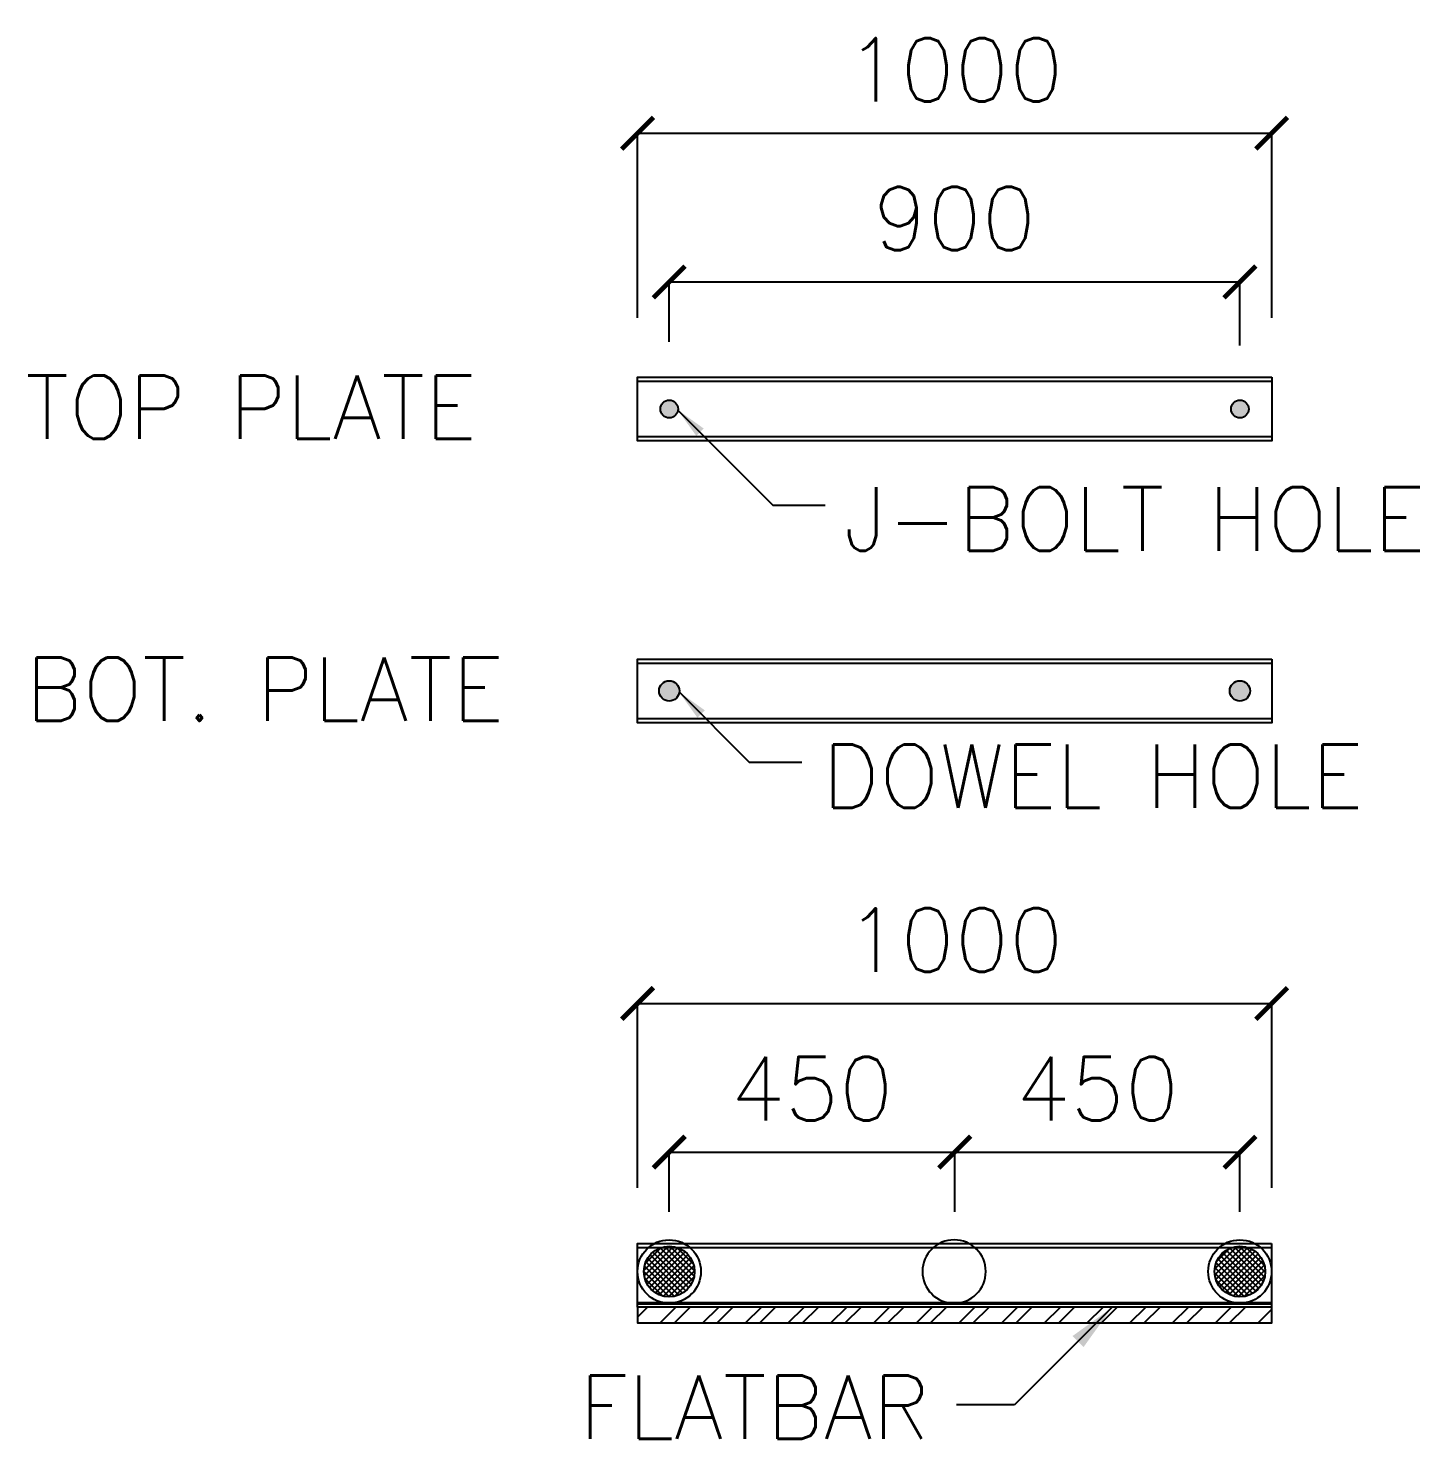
# Model space of a CAD drawing. Header units: inches. Extents: x 30 to 4248, y 12 to 9278.
# Drawn here: x 952 to 3146, y 7054 to 9278 of the extents above; entities that cross this region are included whole.
import ezdxf

# ---------------------------------------------------------------- set-up
doc = ezdxf.new("R2010")
doc.units = ezdxf.units.IN
doc.header["$MEASUREMENT"] = 0
doc.layers.get('Defpoints').update_dxf_attribs({"color": 36, "true_color": 0x703800})
for name, color, linetype in [('0-S1', 1, 'Continuous'), ('A-BAMBOO POLE', 2, 'Continuous'), ('A-DIMENSIONS', 30, 'Continuous'), ('A-Hatch', 8, 'Continuous'), ('A-Main Text', 3, 'Continuous'), ('A-Specifications', 2, 'Continuous'), ('AR-Bamboo Stud', 2, 'Continuous'), ('AR-Flatbar', 143, 'Continuous'), ('AR-FURNITURES', 9, 'Continuous'), ('AR-Panels', 4, 'Continuous'), ('AR-Timber Plate', 3, 'Continuous'), ('Screw Dowel', 140, 'Continuous'), ('Screw J-Bolt', 64, 'Continuous')]:
    doc.layers.add(name, color=color, linetype=linetype)
doc.layers.add('VP', color=7, linetype='Continuous', plot=False)
doc.styles.add('LEROY', font='simplex.shx')
doc.dimstyles.new('DIM100', dxfattribs={"dimscale": 0, "dimtxt": 220, "dimasz": 180, "dimexe": 220, "dimexo": 250, "dimgap": 1, "dimtad": 1, "dimtoh": 1, "dimlfac": 0.001, "dimzin": 1, "dimdsep": 46, "dimtxsty": 'LEROY', "dimblk1": 'ORIGIN', "dimblk2": 'ORIGIN', "dimsah": 1, "dimcen": 0.18, "dimclrd": 30, "dimclre": 30, "dimclrt": 7, "dimazin": 0, "dimtfac": 1, "dimtix": 1, "dimtmove": 1, "dimatfit": 3, "dimfxl": 1, "dimtvp": 1, "dimtolj": 2, "dimtzin": 0, "dimarcsym": 0})

# ---------------------------------------------------------------- blocks, each defined once
blk = doc.blocks.new('bps1')
at = {"layer": 'AR-FURNITURES'}
h = blk.add_hatch(dxfattribs=at)
h.set_pattern_fill('ANSI37', color=256, scale=2)
h.set_pattern_definition([(45, (0, 0), (-4.490128, 4.490128), []), (135, (0, 0), (-4.490128, -4.490128), [])])
edge = h.paths.add_edge_path()
edge.add_ellipse((30825.3, -11129.5), major_axis=(-28.3, 28.3), ratio=1, start_angle=0, end_angle=360, ccw=False)
at = {"layer": 'A-BAMBOO POLE', "linetype": 'Continuous'}
blk.add_circle((30825.3, -11129.5), 50, dxfattribs=at)
at = {"layer": 'AR-FURNITURES', "linetype": 'Continuous', "extrusion": (0, 0, -1)}
blk.add_ellipse((30825.3, -11129.5), major_axis=(-28.3, 28.3), ratio=1, start_param=2.356935, end_param=8.64012, dxfattribs=at)
blk = doc.blocks.new('bpns1')
at = {"layer": 'A-BAMBOO POLE', "linetype": 'Continuous'}
blk.add_circle((31425.3, -11129.1), 50, dxfattribs=at)
blk = doc.blocks.new('PANEL 1000A')
at = {"layer": 'AR-Timber Plate'}
blk.add_lwpolyline([(29910.3, -5824), (29910.3, -5736), (30910.3, -5736), (30910.3, -5824)], close=True, dxfattribs=at)
at = {"layer": 'VP'}
blk.add_lwpolyline([(29910.3, -5830), (29910.3, -5730), (30910.3, -5730), (30910.3, -5830)], close=True, dxfattribs=at)
at = {"layer": 'AR-Bamboo Stud', "rotation": 270}
for p in [(41089.8, 25039.3), (41989.8, 25039.3)]:
    blk.add_blockref('bps1', p, dxfattribs=at)
at = {"layer": 'AR-Bamboo Stud', "xscale": -1, "rotation": 90}
blk.add_blockref('bpns1', (19281.9, 25639.3), dxfattribs=at)
blk = doc.blocks.new('_ArchTick')
at = {"color": 0, "linetype": 'ByBlock', "const_width": 0.15}
blk.add_lwpolyline([(-0.5, -0.5), (0.5, 0.5)], dxfattribs=at)
blk = doc.blocks.new('*D30')
at = {"layer": 'A-DIMENSIONS', "color": 30, "transparency": 16777216}
for p, q in [((1962.6, 7412), (1962.6, 7506.3)), ((1962.6, 7506.3), (2412.9, 7506.3)), ((2412.9, 7412.1), (2412.9, 7506.3))]:
    blk.add_line(p, q, dxfattribs=at)
at = {"layer": 'Defpoints', "color": 0, "transparency": 16777216}
for p in [(2412.9, 7506.3), (1962.6, 7312), (2412.9, 7312.1)]:
    blk.add_point(p, dxfattribs=at)
at = {"layer": 'A-DIMENSIONS', "color": 30, "transparency": 16777216, "xscale": 50, "yscale": 50, "zscale": 50, "rotation": 180}
blk.add_blockref('_ArchTick', (1962.6, 7506.3), dxfattribs=at)
at = {"layer": 'A-DIMENSIONS', "color": 30, "transparency": 16777216, "xscale": 50, "yscale": 50, "zscale": 50}
blk.add_blockref('_ArchTick', (2412.9, 7506.3), dxfattribs=at)
at = {"layer": 'A-DIMENSIONS', "color": 3, "transparency": 16777216, "insert": (2187.7, 7606.3), "char_height": 100, "attachment_point": 5, "style": 'LEROY'}
blk.add_mtext('\\A2;450', dxfattribs=at)
blk = doc.blocks.new('*D31')
at = {"layer": 'A-DIMENSIONS', "color": 30, "transparency": 16777216}
for p, q in [((1912.7, 7450), (1912.7, 7740.8)), ((1912.7, 7740.8), (2912.7, 7740.8)), ((2912.7, 7450), (2912.7, 7740.8))]:
    blk.add_line(p, q, dxfattribs=at)
at = {"layer": 'Defpoints', "color": 0, "transparency": 16777216}
for p in [(2912.7, 7740.8), (1912.7, 7350), (2912.7, 7350)]:
    blk.add_point(p, dxfattribs=at)
at = {"layer": 'A-DIMENSIONS', "color": 30, "transparency": 16777216, "xscale": 50, "yscale": 50, "zscale": 50, "rotation": 180}
blk.add_blockref('_ArchTick', (1912.7, 7740.8), dxfattribs=at)
at = {"layer": 'A-DIMENSIONS', "color": 30, "transparency": 16777216, "xscale": 50, "yscale": 50, "zscale": 50}
blk.add_blockref('_ArchTick', (2912.7, 7740.8), dxfattribs=at)
at = {"layer": 'A-DIMENSIONS', "color": 3, "transparency": 16777216, "insert": (2412.7, 7840.8), "char_height": 100, "attachment_point": 5, "style": 'LEROY'}
blk.add_mtext('\\A2;1000', dxfattribs=at)
blk = doc.blocks.new('*D32')
at = {"layer": 'A-DIMENSIONS', "color": 30, "transparency": 16777216}
for p, q in [((2412.9, 7412.1), (2412.9, 7506.3)), ((2412.9, 7506.3), (2862.7, 7506.3)), ((2862.7, 7412), (2862.7, 7506.3))]:
    blk.add_line(p, q, dxfattribs=at)
at = {"layer": 'Defpoints', "color": 0, "transparency": 16777216}
for p in [(2862.7, 7506.3), (2412.9, 7312.1), (2862.7, 7312)]:
    blk.add_point(p, dxfattribs=at)
at = {"layer": 'A-DIMENSIONS', "color": 30, "transparency": 16777216, "xscale": 50, "yscale": 50, "zscale": 50, "rotation": 180}
blk.add_blockref('_ArchTick', (2412.9, 7506.3), dxfattribs=at)
at = {"layer": 'A-DIMENSIONS', "color": 30, "transparency": 16777216, "xscale": 50, "yscale": 50, "zscale": 50}
blk.add_blockref('_ArchTick', (2862.7, 7506.3), dxfattribs=at)
at = {"layer": 'A-DIMENSIONS', "color": 3, "transparency": 16777216, "insert": (2637.8, 7606.3), "char_height": 100, "attachment_point": 5, "style": 'LEROY'}
blk.add_mtext('\\A2;450', dxfattribs=at)
blk = doc.blocks.new('*D33')
at = {"layer": 'A-DIMENSIONS', "color": 30, "transparency": 16777216}
for p, q in [((1962.6, 8784), (1962.6, 8878.3)), ((1962.6, 8878.3), (2862.7, 8878.3)), ((2862.7, 8778), (2862.7, 8878.3))]:
    blk.add_line(p, q, dxfattribs=at)
at = {"layer": 'Defpoints', "color": 0, "transparency": 16777216}
for p in [(2862.7, 8878.3), (1962.6, 8684), (2862.7, 8678)]:
    blk.add_point(p, dxfattribs=at)
at = {"layer": 'A-DIMENSIONS', "color": 30, "transparency": 16777216, "xscale": 50, "yscale": 50, "zscale": 50, "rotation": 180}
blk.add_blockref('_ArchTick', (1962.6, 8878.3), dxfattribs=at)
at = {"layer": 'A-DIMENSIONS', "color": 30, "transparency": 16777216, "xscale": 50, "yscale": 50, "zscale": 50}
blk.add_blockref('_ArchTick', (2862.7, 8878.3), dxfattribs=at)
at = {"layer": 'A-DIMENSIONS', "color": 3, "transparency": 16777216, "insert": (2412.6, 8978.3), "char_height": 100, "attachment_point": 5, "style": 'LEROY'}
blk.add_mtext('\\A2;900', dxfattribs=at)
blk = doc.blocks.new('*D34')
at = {"layer": 'A-DIMENSIONS', "color": 30, "transparency": 16777216}
for p, q in [((1912.7, 8822), (1912.7, 9112.8)), ((1912.7, 9112.8), (2912.7, 9112.8)), ((2912.7, 8822), (2912.7, 9112.8))]:
    blk.add_line(p, q, dxfattribs=at)
at = {"layer": 'Defpoints', "color": 0, "transparency": 16777216}
for p in [(2912.7, 9112.8), (1912.7, 8722), (2912.7, 8722)]:
    blk.add_point(p, dxfattribs=at)
at = {"layer": 'A-DIMENSIONS', "color": 30, "transparency": 16777216, "xscale": 50, "yscale": 50, "zscale": 50, "rotation": 180}
blk.add_blockref('_ArchTick', (1912.7, 9112.8), dxfattribs=at)
at = {"layer": 'A-DIMENSIONS', "color": 30, "transparency": 16777216, "xscale": 50, "yscale": 50, "zscale": 50}
blk.add_blockref('_ArchTick', (2912.7, 9112.8), dxfattribs=at)
at = {"layer": 'A-DIMENSIONS', "color": 3, "transparency": 16777216, "insert": (2412.7, 9212.8), "char_height": 100, "attachment_point": 5, "style": 'LEROY'}
blk.add_mtext('\\A2;1000', dxfattribs=at)
blk = doc.blocks.new('srthtfghjfghtrrdre')
at = {"layer": 'Screw J-Bolt'}
h = blk.add_hatch(color=256, dxfattribs=at)
h.dxf.hatch_style = 1
h.paths.add_polyline_path([(91218.9, 31514.7, 1), (91190.9, 31514.7, 1)])
blk.add_circle((91204.9, 31514.7), 14, dxfattribs=at)
blk = doc.blocks.new('_ORIGIN')
at = {"color": 0, "linetype": 'ByBlock'}
blk.add_line((-0.5, 0), (-1, 0), dxfattribs=at)
blk.add_circle((0, 0), 0.5, dxfattribs=at)
blk = doc.blocks.new('32mm Hole')
at = {"layer": 'Screw Dowel'}
h = blk.add_hatch(color=256, dxfattribs=at)
h.dxf.hatch_style = 1
h.paths.add_polyline_path([(92138.9, 31231.2, 1), (92170.9, 31231.2, 1)])
blk.add_circle((92154.9, 31231.2), 16, dxfattribs=at)

msp = doc.modelspace()

# ---------------------------------------------------------------- hatches: boundary and pattern name
at = {"layer": 'A-Hatch'}
h = msp.add_hatch(dxfattribs=at)
h.set_pattern_fill('ANSI32', color=8, scale=5)
h.set_pattern_definition([(45, (-43096.89, 3343.868), (-33.67596, 33.67596), []), (45, (-43074.44, 3343.868), (-33.67596, 33.67596), [])])
h.paths.add_polyline_path([(2912.7, 7262), (1912.7, 7262), (1912.7, 7237), (2912.7, 7237)])

# ---------------------------------------------------------------- linework, layer by layer
at = {"layer": '0-S1'}
msp.add_lwpolyline([(2912.7, 7262), (1912.7, 7262), (1912.7, 7237), (2912.7, 7237)], close=True, dxfattribs=at)
at = {"layer": 'AR-Flatbar', "const_width": 5}
msp.add_lwpolyline([(1912.7, 7268), (2912.7, 7268)], dxfattribs=at)
at = {"layer": 'AR-Timber Plate'}
for points in [[(2912.7, 8722), (2912.7, 8634), (1912.7, 8634), (1912.7, 8722)], [(2912.7, 8277.4), (2912.7, 8189.4), (1912.7, 8189.4), (1912.7, 8277.4)]]:
    msp.add_lwpolyline(points, close=True, dxfattribs=at)
at = {"layer": 'VP'}
for points in [[(2912.7, 8728), (2912.7, 8628), (1912.7, 8628), (1912.7, 8728)], [(2912.7, 8283.4), (2912.7, 8183.4), (1912.7, 8183.4), (1912.7, 8283.4)]]:
    msp.add_lwpolyline(points, close=True, dxfattribs=at)

# ---------------------------------------------------------------- block references
at = {"layer": 'AR-Panels'}
for name, p in [('srthtfghjfghtrrdre', (-89242.3, -22836.7)), ('srthtfghjfghtrrdre', (-88342.3, -22836.7)), ('32mm Hole', (-90192.3, -22997.7)), ('32mm Hole', (-89292.3, -22997.7))]:
    msp.add_blockref(name, p, dxfattribs=at)
at = {"layer": 'AR-Panels', "rotation": 180}
msp.add_blockref('PANEL 1000A', (32822.9, 1532), dxfattribs=at)

# ---------------------------------------------------------------- texts
at = {"layer": 'A-Main Text', "ltscale": 0.2, "char_height": 100, "attachment_point": 3, "style": 'LEROY'}
for s, insert in [('\\pxql;TOP PLATE', (2013.8, 8730.9)), ('\\pxql;BOT. PLATE', (2013.8, 8286.3))]:
    msp.add_mtext_dynamic_manual_height_columns(s, width=1066.299, gutter_width=0.3, heights=[0], dxfattribs=dict(at, insert=insert))
at = {"layer": 'A-Specifications', "ltscale": 0.2, "char_height": 100, "attachment_point": 3, "style": 'LEROY'}
for s, width, gutter_width, insert in [('\\pxql;J-BOLT HOLE', 1066.299, 0.3, (3304, 8554.6)), ('\\pxql;DOWEL HOLE', 1010.881, 0.3, (3215.1, 8149.2)), ('FLATBAR', 751.472, 0.5, (2373.4, 7154.3))]:
    msp.add_mtext_dynamic_manual_height_columns(s, width=width, gutter_width=gutter_width, heights=[0], dxfattribs=dict(at, insert=insert))

# ---------------------------------------------------------------- dimensions: what is measured, and where the dimension line sits
at = {"layer": 'A-DIMENSIONS'}
for base, p1, p2, picture, middle in [((2912.7, 9112.8), (1912.7, 8722), (2912.7, 8722), '*D34', (2412.7, 9212.8)), ((2862.7, 8878.3), (1962.6, 8684), (2862.7, 8678), '*D33', (2412.6, 8978.3)), ((2912.7, 7740.8), (1912.7, 7350), (2912.7, 7350), '*D31', (2412.7, 7840.8)), ((2412.9, 7506.3), (1962.6, 7312), (2412.9, 7312.1), '*D30', (2187.7, 7606.3)), ((2862.7, 7506.3), (2412.9, 7312.1), (2862.7, 7312), '*D32', (2637.8, 7606.3))]:
    dim = msp.add_linear_dim(base=base, p1=p1, p2=p2, dimstyle='DIM100', override={"dimscale": 1, "dimtxt": 100, "dimasz": 50, "dimexe": 0, "dimexo": 100, "dimgap": 50, "dimdec": 0, "dimlfac": 1, "dimblk1": 'ArchTick', "dimblk2": 'ArchTick', "dimclrt": 3, "dimlwd": -1, "dimlwe": -1}, dxfattribs=at)
    dim.commit()
    dim.dimension.update_dxf_attribs({"geometry": picture, "text_midpoint": middle})

# ---------------------------------------------------------------- leaders
at = {"layer": '0-S1', "ltscale": 0.2}
for points, override in [([(1975.7, 8676.9), (2126, 8526.5), (2208.8, 8526.5)], {"dimscale": 0.05, "dimasz": 1000, "dimtad": 0, "dimclrd": 256}), ([(1977.6, 8232.4), (2088.9, 8121.2), (2171.7, 8121.2)], {"dimscale": 0.05, "dimasz": 1000, "dimtad": 0, "dimclrd": 256}), ([(2660.3, 7260.6), (2507.3, 7107.6), (2415.6, 7107.6)], {"dimscale": 0.05, "dimasz": 1500, "dimtad": 0, "dimclrd": 256})]:
    msp.add_leader(points, dimstyle='DIM100', override=override, dxfattribs=at)

doc.saveas('drawing.dxf')
